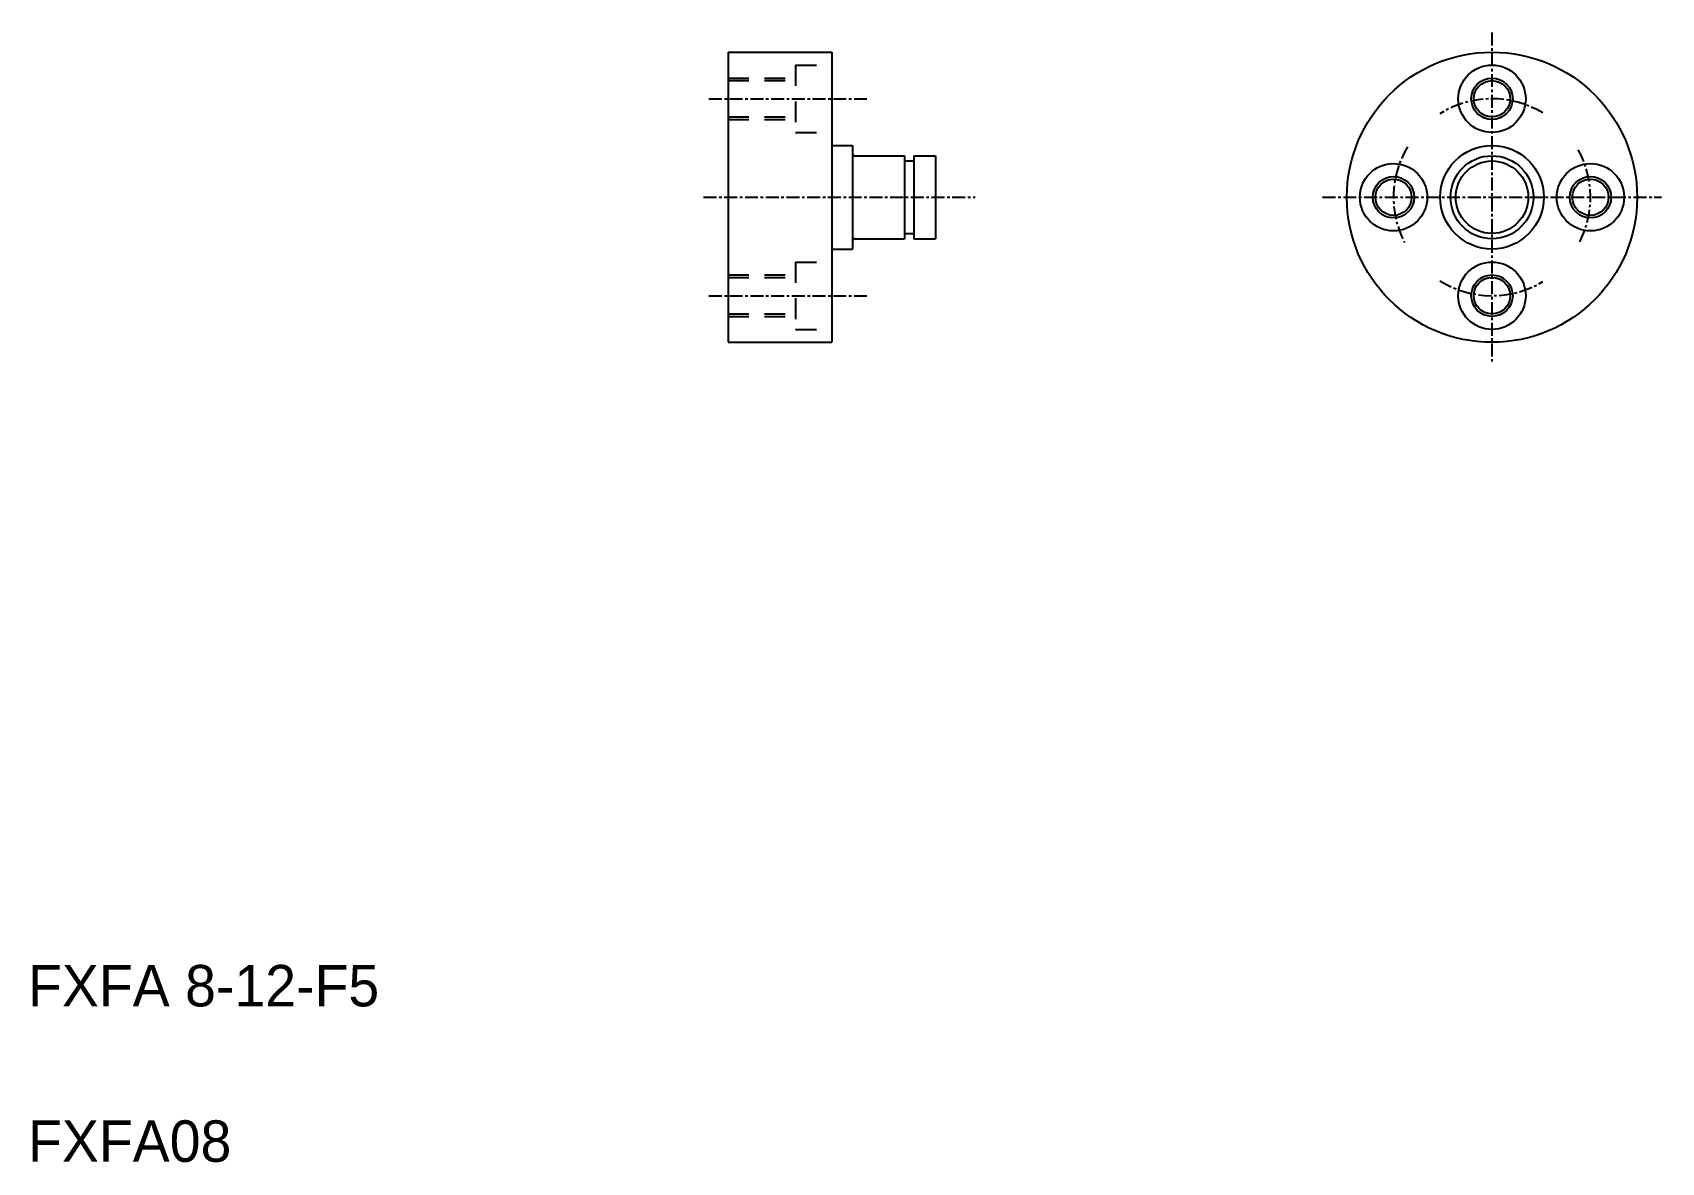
# Model space of a CAD drawing. Extents: x 5 to 162, y 110 to 219.
import ezdxf

# ---------------------------------------------------------------- set-up
doc = ezdxf.new("R2010")
doc.units = 0
doc.linetypes.add('CENTER', pattern=[2, 1.25, -0.25, 0.25, -0.25])
doc.linetypes.add('DASHED', pattern=[3.5, 2, -1.5])
doc.layers.get('0').update_dxf_attribs({"linetype": 'CONTINUOUS'})
doc.layers.add('CENTER', color=1, linetype='CENTER')

msp = doc.modelspace()

# ---------------------------------------------------------------- linework, layer by layer
at = {"color": 7, "linetype": 'CONTINUOUS'}
for p, q in [((71.77, 217.5), (71.77, 189.5)), ((71.77, 217.5), (81.77, 217.5)), ((81.77, 217.5), (81.77, 189.5)), ((81.77, 208.5), (83.77, 208.5)), ((83.77, 208.5), (83.77, 198.5)), ((83.97, 207.5), (88.77, 207.5)), ((88.77, 207.5), (88.77, 199.5)), ((89.67, 207.5), (89.67, 199.5)), ((89.67, 207.5), (91.77, 207.5)), ((91.77, 207.5), (91.77, 199.5)), ((88.77, 207), (89.67, 207)), ((81.77, 203.5), (81.77, 203.5)), ((88.77, 200), (89.67, 200)), ((81.77, 198.5), (83.77, 198.5)), ((83.97, 199.5), (88.77, 199.5)), ((89.67, 199.5), (91.77, 199.5)), ((71.77, 189.5), (81.77, 189.5))]:
    msp.add_line(p, q, dxfattribs=at)
at = {"color": 3, "linetype": 'DASHED'}
for p, q in [((78.27, 216.25), (81.77, 216.25)), ((78.27, 216.25), (78.27, 209.75)), ((71.77, 215), (78.27, 215)), ((71.77, 214.75), (78.27, 214.75)), ((71.77, 211.25), (78.27, 211.25)), ((71.77, 211), (78.27, 211)), ((78.27, 209.75), (81.77, 209.75)), ((81.77, 210.5), (81.77, 210.5)), ((78.27, 197.25), (81.77, 197.25)), ((78.27, 197.25), (78.27, 190.75)), ((71.77, 196), (78.27, 196)), ((71.77, 195.75), (78.27, 195.75)), ((71.77, 192.25), (78.27, 192.25)), ((71.77, 192), (78.27, 192)), ((78.27, 190.75), (81.77, 190.75))]:
    msp.add_line(p, q, dxfattribs=at)
at = {"color": 7, "linetype": 'CONTINUOUS'}
for centre, radius in [((145.46, 203.5), 14), ((145.46, 213), 3.25), ((145.46, 213), 1.75), ((145.46, 203.5), 5), ((145.46, 203.5), 4), ((135.96, 203.5), 3.25), ((154.96, 203.5), 3.25), ((135.96, 203.5), 1.75), ((154.96, 203.5), 1.75), ((145.46, 194), 3.25), ((145.46, 194), 1.75)]:
    msp.add_circle(centre, radius, dxfattribs=at)
at = {"color": 3, "linetype": 'CONTINUOUS'}
for centre, radius in [((145.46, 213), 2), ((145.46, 203.5), 3.5), ((135.96, 203.5), 2), ((154.96, 203.5), 2), ((145.46, 194), 2)]:
    msp.add_circle(centre, radius, dxfattribs=at)
at = {"color": 7, "linetype": 'CONTINUOUS'}
for centre, start, end in [((83.97, 207.7), 180, 270), ((83.97, 199.3), 90, 180)]:
    msp.add_arc(centre, 0.2, start, end, dxfattribs=at)
at = {"layer": 'CENTER', "color": 1, "linetype": 'CENTER'}
for p, q in [((145.46, 219.39), (145.46, 187.61)), ((69.91, 213), (85.14, 213)), ((69.39, 203.5), (95.61, 203.5)), ((129.12, 203.5), (161.81, 203.5)), ((69.91, 194), (85.14, 194))]:
    msp.add_line(p, q, dxfattribs=at)
for start, end in [(58.9147, 122.0011), (149.1375, 207.4258), (333.0211, 28.7543), (237.9989, 301.0853)]:
    msp.add_arc((145.46, 203.5), 9.5, start, end, dxfattribs=at)

# ---------------------------------------------------------------- texts
at = {"color": 7, "linetype": 'CONTINUOUS'}
for s, p in [('FXFA 8-12-F5', (4.21, 125.42)), ('FXFA08', (4.21, 110.42))]:
    msp.add_text(s, height=4, dxfattribs=at).set_placement(p)

doc.saveas('drawing.dxf')
